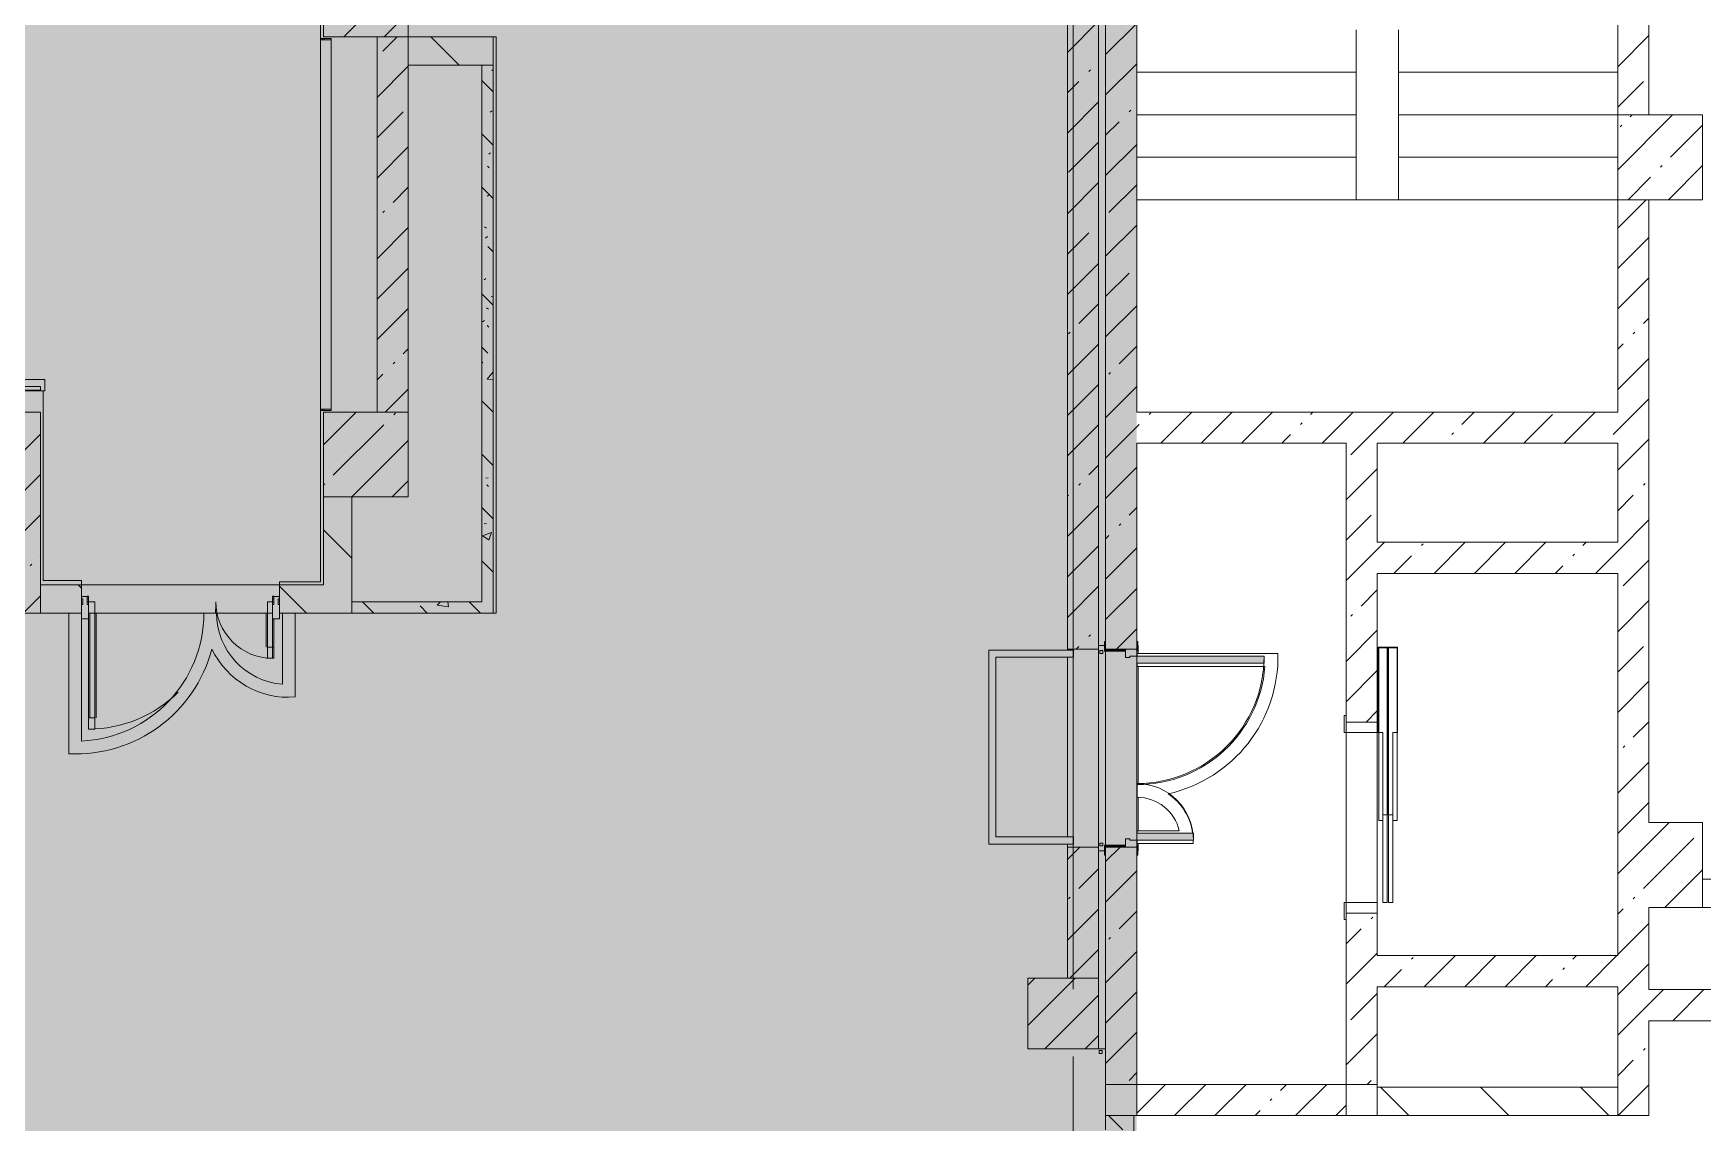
# Model space of a CAD drawing. Header units: millimetres. Extents: x -2911 to 191903, y -8553 to 29000.
# Drawn here: x 90880 to 102680, y 10180 to 17875 of the extents above; entities that cross this region are included whole.
import ezdxf

# ---------------------------------------------------------------- set-up
doc = ezdxf.new("R2010")
doc.units = ezdxf.units.MM
doc.linetypes.add('Осевая', pattern=[3175, 635, -476.25, 1587.5, -476.25])
doc.layers.add('A-DETL-GENF-3', color=7, linetype='Continuous', lineweight=9, true_color=0xc0c0c0, transparency=0.4)
for name, color, linetype, lineweight, true_color in [('A-DETL-GENF-4', 7, 'Continuous', 5, 0xe2e2e2), ('A-DETL-GENF-6', 7, 'Continuous', 5, 0xb7b7b7), ('A-DOOR-1', 7, 'Continuous', 5, 0xaaaaaa), ('A-DOOR-2', 7, 'Continuous', 5, 0xe2e2e2), ('A-DOOR-3', 7, 'Continuous', 5, 0xb7b7b7), ('A-DOOR-FRAM-1', 7, 'Continuous', 5, 0xe2e2e2), ('A-DOOR-FRAM-2', 7, 'Continuous', 5, 0xaaaaaa), ('A-DOOR-FRAM-3', 7, 'Continuous', 5, 0xb7b7b7), ('A-FLOR-2', 7, 'Continuous', 5, 0xb7b7b7), ('A-FLOR-3', 7, 'Continuous', 5, 0xaaaaaa), ('A-GLAZ-CWMG-2', 7, 'Continuous', 5, 0x737373), ('A-WALL-5', 7, 'Continuous', 9, 0x737373), ('A-WALL-6', 7, 'Continuous', 5, 0x737373), ('A-WALL-PATT-1', 7, 'Continuous', 5, 0x787878), ('I-WALL-4', 7, 'Continuous', 5, 0x737373), ('I-WALL-5', 7, 'Continuous', 5, 0x787878), ('S-COLS-1', 7, 'Continuous', 5, 0x737373)]:
    doc.layers.add(name, color=color, linetype=linetype, lineweight=lineweight, true_color=true_color)
for name, color, linetype, lineweight in [('A-WALL', 7, 'Continuous', 9), ('I-WALL-3', 7, 'Continuous', 5), ('S-COLS-2', 7, 'Continuous', 5), ('S-STRS-2', 7, 'Continuous', 5), ('Оси', 7, 'Continuous', 9), ('Оси-2', 7, 'Осевая', 9)]:
    doc.layers.add(name, color=color, linetype=linetype, lineweight=lineweight)
pattern_1 = [(135, (59919.87, 0), (-353.5534, -353.5534), [])]
pattern_2 = [(45, (59919.87, 0), (-285.123, 285.123), []), (45, (60205, 0), (-285.123, 285.123), [504.031, -100.806, 16.764, -84.042])]
pattern_3 = [(135, (59919.9, 0), (-377.171, -377.171), [533.4, -88.9, 17.78, -88.9]), (135, (59919.9, 376.94), (-377.171, -377.171), []), (50, (59919.9, 0), (637.6445, -55.7866), [66.675, -733.425]), (355, (59919.9, 0), (-123.349, 668.699), [53.34, -586.74]), (100.451, (59973, -4.65), (514.299, 612.908), [56.665, -623.315]), (46.184, (59919.9, 177.8), (948.776, -147.15), [100.012, -1100.137]), (96.636, (59998.9, 165.5), (830.91, 865.997), [84.998, -934.973]), (351.184, (59919.9, 177.8), (830.918, 865.988), [80.01, -880.11]), (21, (60008.8, 133.35), (530.6506, -357.928), [66.675, -733.425]), (326, (60008.8, 133.35), (216.308, 644.658), [53.34, -586.74]), (71.451, (60053, 103.5), (746.96, 286.724), [56.665, -623.315]), (37.5, (59919.87, 0), (10.8105, 295.9426), [16.764, -562.864, 16.764, -578.866, -588.962]), (37.5, (59919.87, 0), (10.8105, 295.9426), [-1175.258, 16.764, -572.198]), (7.5, (59919.87, 0), (233.8692, 350.6318), [16.764, -322.834, 16.764, -549.529, -224.472]), (7.5, (59919.87, 0), (233.8692, 350.6318), [-905.891, 16.764, -207.708]), (327.5, (59721.63, 0), (474.5678, -20.0513), [16.764, -205.486, 16.764, -676.656, -920.115]), (327.5, (59721.63, 0), (474.5678, -20.0513), [-915.67, 16.764, -903.351]), (317.5, (59632.73, 0), (518.452, 88.9934), [16.764, -272.161, 16.764, -443.738, -653.415]), (317.5, (59632.73, 0), (518.452, 88.9934), [-749.427, 16.764, -636.651])]

# ---------------------------------------------------------------- blocks, each defined once
blk = doc.blocks.new('BSC_Колонна _Прямоугольная - 600х600-V73-2_5_1_птичка')
at = {"layer": 'S-COLS-2'}
h = blk.add_hatch(dxfattribs=at)
h.set_pattern_fill('FP_106', color=256, style=0, pattern_type=2)
h.set_pattern_definition([(45, (-42460, -17000), (-285.123, 285.123), []), (45, (-42174.88, -17000), (-285.123, 285.123), [504.031, -100.806, 16.764, -84.042])])
h.paths.add_polyline_path([(-300, -300), (300, -300), (300, 300), (-300, 300)])
for p, q in [((300, 300), (-300, 300)), ((-300, 300), (-300, -300)), ((300, -300), (300, 300)), ((-300, -300), (300, -300))]:
    blk.add_line(p, q, dxfattribs=at)
blk = doc.blocks.new('BSC_Колонна _Прямоугольная - 600х600-V89-2_5_1_птичка')
at = {"layer": 'S-COLS-2'}
h = blk.add_hatch(dxfattribs=at)
h.set_pattern_fill('FP_119', color=256, style=0, pattern_type=2)
h.set_pattern_definition([(45, (-33310, -18150), (-285.123, 285.123), []), (45, (-33024.88, -18150), (-285.123, 285.123), [504.031, -100.806, 16.764, -84.042])])
h.paths.add_polyline_path([(-300, -300), (300, -300), (300, 300), (-300, 300), (-300, 12)])
at = {"layer": 'S-COLS-1'}
for p, q in [((300, 300), (-300, 300)), ((-300, 300), (-300, -300)), ((300, -300), (300, 300)), ((-300, -300), (300, -300))]:
    blk.add_line(p, q, dxfattribs=at)
blk = doc.blocks.new('BSC_Колонна _Прямоугольная - 600х600-V99-2_5_1_птичка')
at = {"layer": 'S-COLS-2'}
h = blk.add_hatch(dxfattribs=at)
h.set_pattern_fill('FP_123', color=256, style=0, pattern_type=2)
h.set_pattern_definition([(45, (-33310, -14900), (-285.123, 285.123), []), (45, (-33024.88, -14900), (-285.123, 285.123), [504.031, -100.806, 16.764, -84.042])])
h.paths.add_polyline_path([(-300, -300), (300, -300), (300, 300), (-300, 300), (-300, -208)])
at = {"layer": 'S-COLS-1'}
for p, q in [((300, 300), (-300, 300)), ((-300, 300), (-300, -300)), ((300, -300), (300, 300)), ((-300, -300), (300, -300))]:
    blk.add_line(p, q, dxfattribs=at)
blk = doc.blocks.new('110_Дверь_СКБ_2Ст - Д-2 1450x2100h_Лестничная клетка EIS60-31576737-2_5_1_птичка')
at = {"layer": 'A-DOOR-2'}
for points in [[(-588, 110), (-588, 1010), (-638, 1010), (-638, 110)], [(662, 510), (612, 510), (612, 110), (662, 110)], [(712, 30), (698, 30), (698, -110), (712, -110)]]:
    blk.add_hatch(color=256, dxfattribs=at).paths.add_polyline_path(points)
h = blk.add_hatch(color=256, dxfattribs=at)
h.paths.add_polyline_path([(712, 110), (662, 110), (662, 60), (652, 60), (652, 30), (712, 30), (712, 90)])
h.paths.add_polyline_path([(-628, 30), (-628, 60), (-638, 60), (-638, 110), (-688, 110), (-688, 30)])
at = {"layer": 'A-DOOR-FRAM-1'}
for points in [[(-672, 110), (-672, 118), (-742, 118), (-742, 110), (-697, 110)], [(-672, 30), (-688, 30), (-688, -110), (-672, -110)], [(768, 110), (768, 118), (698, 118), (698, 110)], [(-672, -110), (-742, -110), (-742, -118), (-672, -118)], [(768, -118), (768, -110), (698, -110), (698, -118)]]:
    blk.add_hatch(color=256, dxfattribs=at).paths.add_polyline_path(points)
at = {"layer": 'A-DOOR-1'}
for p, q in [((-638, 1010), (-638, 110)), ((-588, 1010), (-638, 1010)), ((-588, 110), (-588, 1010)), ((662, 510), (612, 510)), ((612, 510), (612, 110)), ((662, 110), (662, 510))]:
    blk.add_line(p, q, dxfattribs=at)
for centre, radius, start, end in [((-638, 110), 900, 0, 90), ((662, 110), 400, 90, 180)]:
    blk.add_arc(centre, radius, start, end, dxfattribs=at)
at = {"layer": 'A-DOOR-3'}
for p, q in [((-638, 110), (-588, 110)), ((612, 110), (662, 110))]:
    blk.add_line(p, q, dxfattribs=at)
at = {"layer": 'A-DOOR-FRAM-2'}
for p, q in [((-672, 118), (-742, 118)), ((-742, 118), (-742, 110)), ((-672, 110), (-672, 118)), ((768, 118), (698, 118)), ((698, 118), (698, 110)), ((768, 110), (768, 118))]:
    blk.add_line(p, q, dxfattribs=at)
at = {"layer": 'A-DOOR-FRAM-3'}
for p, q in [((-742, 110), (-672, 110)), ((-638, 110), (-688, 110)), ((-688, 110), (-688, 30)), ((-688, 30), (-628, 30)), ((-672, 30), (-688, 30)), ((-688, 30), (-688, -110)), ((-672, -110), (-672, 30)), ((-638, 60), (-638, 110)), ((-628, 60), (-638, 60)), ((-628, 30), (-628, 60)), ((662, 60), (652, 60)), ((652, 60), (652, 30)), ((652, 30), (712, 30)), ((662, 110), (662, 60)), ((712, 110), (662, 110)), ((698, 110), (768, 110)), ((712, 30), (698, 30)), ((698, 30), (698, -110)), ((712, 30), (712, 110)), ((712, -110), (712, 30)), ((-672, -110), (-742, -110)), ((-742, -110), (-742, -118)), ((-742, -118), (-672, -118)), ((-688, -110), (-672, -110)), ((-672, -118), (-672, -110)), ((698, -110), (712, -110)), ((768, -110), (698, -110)), ((698, -110), (698, -118)), ((698, -118), (768, -118)), ((768, -118), (768, -110))]:
    blk.add_line(p, q, dxfattribs=at)
blk = doc.blocks.new('BSC_Колонна _Прямоугольная - 500х500-V161-2_5_1_птичка')
at = {"layer": 'S-COLS-2'}
h = blk.add_hatch(dxfattribs=at)
h.set_pattern_fill('FP_181', color=256, style=0, pattern_type=2)
h.set_pattern_definition([(45, (-38240, -10950), (-285.123, 285.123), []), (45, (-37954.88, -10950), (-285.123, 285.123), [504.031, -100.806, 16.764, -84.042])])
h.paths.add_polyline_path([(-250, -250), (250, -250), (250, 250), (-250, 250)])
at = {"layer": 'S-COLS-1'}
for p, q in [((250, 250), (-250, 250)), ((-250, 250), (-250, -250)), ((250, -250), (250, 250)), ((-250, -250), (250, -250))]:
    blk.add_line(p, q, dxfattribs=at)
blk = doc.blocks.new('DOR_Дверь лифта - 1350х2050h-19118285-2_5_1_птичка')
at = {"layer": 'A-DOOR-1'}
for p, q in [((-600, 125), (-720, 125)), ((-720, 125), (-720, 110)), ((-600, 110), (-600, 125)), ((720, 125), (600, 125)), ((600, 125), (600, 110)), ((720, 110), (720, 125)), ((-720, 110), (-600, 110)), ((-675, 110), (-675, -110)), ((-600, 110), (-675, 110)), ((600, 110), (-600, 110)), ((-600, 110), (-600, -110)), ((600, -110), (600, 110)), ((675, 110), (600, 110)), ((600, 110), (720, 110)), ((675, -110), (675, 110)), ((-675, -110), (-600, -110)), ((-600, -110), (600, -110)), ((600, -110), (675, -110)), ((-600, -150), (-600, -180)), ((20, -150), (-600, -150)), ((-600, -180), (20, -180)), ((-600, -190), (-600, -220)), ((20, -190), (-600, -190)), ((-600, -220), (20, -220)), ((-20, -120), (-20, -150)), ((600, -120), (-20, -120)), ((-20, -150), (600, -150)), ((-20, -220), (-20, -250)), ((600, -220), (-20, -220)), ((20, -180), (20, -150)), ((20, -220), (20, -190)), ((600, -150), (600, -120)), ((600, -250), (600, -220)), ((-20, -250), (600, -250))]:
    blk.add_line(p, q, dxfattribs=at)
at = {"layer": 'A-DOOR-FRAM-2'}
for p, q in [((600, -117), (600, -120)), ((1203, -117), (600, -117)), ((1203, -183), (1203, -117)), ((1200, -180), (20, -180)), ((20, -180), (20, -183)), ((20, -183), (1203, -183)), ((1203, -187), (20, -187)), ((20, -187), (20, -190)), ((20, -190), (1200, -190)), ((600, -120), (1200, -120)), ((1200, -120), (1200, -180)), ((1200, -190), (1200, -250)), ((1203, -253), (1203, -187)), ((600, -250), (600, -253)), ((1200, -250), (600, -250)), ((600, -253), (1203, -253))]:
    blk.add_line(p, q, dxfattribs=at)
blk = doc.blocks.new('Прямоугольный импост - Импост структурный с накладкой - 160мм Темный-32479175-2_5_1_птичка')
at = {"layer": 'A-GLAZ-CWMG-2'}
for p, q in [((-50, 40), (-50, 140)), ((-50, 140), (0, 140)), ((0, 140), (0, 40)), ((-40, 40), (-50, 40)), ((-50, -17), (-50, 0)), ((-50, 0), (-40, 0)), ((-40, 0), (-40, 40)), ((-10, 40), (-10, 0)), ((0, 40), (-10, 40)), ((-10, 0), (0, 0)), ((0, 0), (0, -17)), ((0, -17), (-50, -17))]:
    blk.add_line(p, q, dxfattribs=at)
blk = doc.blocks.new('Дверь_Витражная_остекление_ - Д-39_л_ Актовый-32481803-2_5_1_птичка')
at = {"layer": 'A-DETL-GENF-4'}
for points in [[(605, 920), (605, 20), (650, 20), (650, 920)], [(-660, 420), (-660, 140), (-650, 140), (-650, 40), (-660, 40), (-660, 20), (-615, 20), (-615, 420)]]:
    blk.add_hatch(color=256, dxfattribs=at).paths.add_polyline_path(points)
at = {"layer": 'A-DETL-GENF-6'}
for p, q in [((596, 840), (596, 100)), ((650, 920), (605, 920)), ((605, 920), (605, 20)), ((650, 920), (605, 920)), ((605, 920), (605, 20)), ((650, 840), (605, 840)), ((640, 840), (640, 100)), ((650, 920), (650, 140)), ((650, 140), (650, 920)), ((-660, 420), (-615, 420)), ((-660, 420), (-660, 140)), ((-615, 420), (-660, 420)), ((-660, 420), (-660, 140)), ((-615, 420), (-615, 20)), ((-615, 20), (-615, 420)), ((-660, 340), (-615, 340)), ((-650, 340), (-650, 140)), ((-606, 340), (-606, 100)), ((-650, 100), (-615, 100)), ((-615, 20), (-650, 20)), ((-650, 20), (-615, 20)), ((650, 100), (605, 100)), ((605, 20), (650, 20)), ((605, 20), (650, 20)), ((650, 40), (650, 20)), ((650, 20), (650, 40))]:
    blk.add_line(p, q, dxfattribs=at)
at = {"layer": 'A-DOOR-3'}
for p, q in [((650, 920), (650, 140)), ((-650, 420), (-650, 140)), ((-650, 20), (-660, 20)), ((-660, 20), (-660, -20)), ((-650, 40), (-650, 20)), ((-650, -20), (-650, 20)), ((650, 40), (650, 20)), ((660, 20), (650, 20)), ((650, 20), (650, -20)), ((660, -20), (660, 20)), ((-660, -20), (-650, -20)), ((650, -20), (660, -20))]:
    blk.add_line(p, q, dxfattribs=at)
for centre, radius, start, end in [((650, 20), 900, 90, 134.8292), ((-650, 20), 400, 360, 90), ((650, 20), 900, 174.8223, 180)]:
    blk.add_arc(centre, radius, start, end, dxfattribs=at)
blk = doc.blocks.new('Прямоугольный импост - Импост структурный с накладкой - 160мм Темный-32479277-2_5_1_птичка')
at = {"layer": 'A-GLAZ-CWMG-2'}
for p, q in [((0, 140), (-50, 140)), ((-50, 140), (-50, 40)), ((0, 40), (0, 140)), ((-50, 40), (-40, 40)), ((-40, 0), (-50, 0)), ((-50, 0), (-50, -17)), ((-40, 40), (-40, 0)), ((-10, 0), (-10, 40)), ((-10, 40), (0, 40)), ((0, 0), (-10, 0)), ((0, -17), (0, 0)), ((-50, -17), (0, -17))]:
    blk.add_line(p, q, dxfattribs=at)
blk = doc.blocks.new('Стены наклон_ амфитеатр - Стены наклон_ амфитеатр-32992696-2_5_1_птичка')
at = {"layer": 'A-WALL-PATT-1'}
h = blk.add_hatch(dxfattribs=at)
h.set_pattern_fill('FP_194', color=256, style=0, pattern_type=2)
h.set_pattern_definition([(0, (26444.5, 15393.4), (0, 246.1), []), (90, (26444.5, 15393.4), (-1300, 8e-14), [])])
h.paths.add_polyline_path([(31010, 15354), (31010, 15381), (21879, 15381), (21879, 15354), (30993, 15354)])
at = {"layer": 'A-WALL-6'}
for p, q in [((31041, 15431), (21879, 15431)), ((21879, 15431), (21879, 15381)), ((21879, 15381), (31010, 15381)), ((21879, 15354), (21879, 15381)), ((21879, 15350), (21879, 15354)), ((31010, 15354), (21879, 15354)), ((31010, 15350), (21879, 15350)), ((31010, 15381), (31010, 15350)), ((31010, 15350), (31041, 15350)), ((31041, 15350), (31041, 15431))]:
    blk.add_line(p, q, dxfattribs=at)

msp = doc.modelspace()

# ---------------------------------------------------------------- hatches: boundary and pattern name
at = {"layer": 'A-DETL-GENF-3'}
msp.add_hatch(color=256, dxfattribs=at).paths.add_polyline_path([(93094.9, -280), (98679.9, -280), (98679.9, 23777.7), (93779.9, 23777.7), (93779.9, 27350), (63771.9, 27350), (63771.9, 15358), (59651.9, 15358), (59651.9, -280), (92167.4, -280)])
at = {"layer": 'I-WALL-3'}
h = msp.add_hatch(dxfattribs=at)
h.set_pattern_fill('FP_84', color=256, style=0, pattern_type=2)
h.set_pattern_definition(pattern_2)
h.paths.add_polyline_path([(98189.9, 11200), (98409.9, 11200), (98409.9, 12125), (98189.9, 12125), (98189.9, 11221)])
h.paths.add_polyline_path([(98409.9, 13525), (98409.9, 21575), (98189.9, 21575), (98189.9, 13525)])
h.paths.add_polyline_path([(98409.9, 22975), (98409.9, 23400), (98189.9, 23400), (98189.9, 22975)])
h = msp.add_hatch(dxfattribs=at)
h.set_pattern_fill('FP_84', color=256, style=0, pattern_type=2)
h.set_pattern_definition(pattern_2)
h.paths.add_polyline_path([(98660, 10450), (98679.9, 10450), (98679.9, 12125), (98459.9, 12125), (98459.9, 10450)])
h.paths.add_polyline_path([(98459.9, 13525), (98679.9, 13525), (98679.9, 21575), (98459.9, 21575), (98459.9, 13534.8)])
h.paths.add_polyline_path([(98679.9, 22975), (98679.9, 23420.3), (98459.9, 23420.3), (98459.9, 22975), (98660, 22975)])
h = msp.add_hatch(dxfattribs=at)
h.set_pattern_fill('FP_84', color=256, style=0, pattern_type=2)
h.set_pattern_definition(pattern_2)
h.paths.add_polyline_path([(102299.9, 17300), (102299.9, 22700), (102079.9, 22700), (102079.9, 17300)])
h = msp.add_hatch(dxfattribs=at)
h.set_pattern_fill('FP_84', color=256, style=0, pattern_type=2)
h.set_pattern_definition(pattern_2)
h.paths.add_polyline_path([(93511.7, 15200), (93529.9, 15200), (93529.9, 17850), (93309.9, 17850), (93309.9, 15200)])
h = msp.add_hatch(dxfattribs=at)
h.set_pattern_fill('FP_87', color=256, style=0, pattern_type=2)
h.set_pattern_definition(pattern_1)
h.paths.add_polyline_path([(94049.9, 17650), (94129.9, 17650), (94129.9, 17850), (93529.9, 17850), (93529.9, 17650), (94022.4, 17650)])
h = msp.add_hatch(dxfattribs=at)
h.set_pattern_fill('FP_84', color=256, style=0, pattern_type=2)
h.set_pattern_definition(pattern_2)
h.paths.add_polyline_path([(102299.9, 15200), (102299.9, 16700), (102079.9, 16700), (102079.9, 15200)])
h = msp.add_hatch(dxfattribs=at)
h.set_pattern_fill('FP_84', color=256, style=0, pattern_type=2)
h.set_pattern_definition(pattern_2)
h.paths.add_polyline_path([(90709.9, 13780), (90929.9, 13780), (90929.9, 15200), (90709.9, 15200), (90709.9, 14000)])
h = msp.add_hatch(dxfattribs=at)
h.set_pattern_fill('FP_84', color=256, style=0, pattern_type=2)
h.set_pattern_definition(pattern_2)
h.paths.add_polyline_path([(100379.9, 14980), (102299.9, 14980), (102299.9, 15200), (98679.9, 15200), (98679.9, 14980), (100159.9, 14980)])
h = msp.add_hatch(dxfattribs=at)
h.set_pattern_fill('FP_84', color=256, style=0, pattern_type=2)
h.set_pattern_definition(pattern_2)
h.paths.add_polyline_path([(100379.9, 14280), (100379.9, 14980), (100159.9, 14980), (100159.9, 14280)])
h = msp.add_hatch(dxfattribs=at)
h.set_pattern_fill('FP_84', color=256, style=0, pattern_type=2)
h.set_pattern_definition(pattern_2)
h.paths.add_polyline_path([(102299.9, 10230), (102299.9, 11700), (102079.9, 11700), (102079.9, 10230)])
h.paths.add_polyline_path([(102299.9, 12300), (102299.9, 14980), (102079.9, 14980), (102079.9, 12300)])
h = msp.add_hatch(dxfattribs=at)
h.set_pattern_fill('FP_87', color=256, style=0, pattern_type=2)
h.set_pattern_definition(pattern_1)
h.paths.add_polyline_path([(93094.9, 13780), (93129.9, 13780), (93129.9, 14600), (92929.9, 14600), (92929.9, 13780)])
h = msp.add_hatch(dxfattribs=at)
h.set_pattern_fill('FP_84', color=256, style=0, pattern_type=2)
h.set_pattern_definition(pattern_2)
h.paths.add_polyline_path([(100159.9, 10450), (100379.9, 10450), (100379.9, 11660), (100159.9, 11660), (100159.9, 11221)])
h.paths.add_polyline_path([(100379.9, 13010), (100379.9, 14280), (100159.9, 14280), (100159.9, 13010)])
h = msp.add_hatch(dxfattribs=at)
h.set_pattern_fill('FP_84', color=256, style=0, pattern_type=2)
h.set_pattern_definition(pattern_2)
h.paths.add_polyline_path([(102079.9, 14060), (102079.9, 14280), (100379.9, 14280), (100379.9, 14060), (101442.6, 14060)])
h = msp.add_hatch(dxfattribs=at)
h.set_pattern_fill('FP_87', color=256, style=0, pattern_type=2)
h.set_pattern_definition(pattern_1)
h.paths.add_polyline_path([(92929.9, 13780), (92929.9, 13980), (92619.9, 13980), (92619.9, 13780)])
h.paths.add_polyline_path([(91219.9, 13780), (91219.9, 13980), (90929.9, 13980), (90929.9, 13780)])
h = msp.add_hatch(dxfattribs=at)
h.set_pattern_fill('FP_87', color=256, style=0, pattern_type=2)
h.set_pattern_definition(pattern_1)
h.paths.add_polyline_path([(110717.8, 11700), (111629.9, 11700), (111629.9, 11900), (108679.9, 11900), (108679.9, 11700), (109790.3, 11700)])
h.paths.add_polyline_path([(102679.9, 11700), (105155.6, 11700), (105152.7, 11900), (102679.9, 11900)])
h.paths.add_polyline_path([(106605.6, 11700), (108079.9, 11700), (108079.9, 11900), (106605.6, 11900), (106605.6, 11799.5)])
h = msp.add_hatch(dxfattribs=at)
h.set_pattern_fill('FP_84', color=256, style=0, pattern_type=2)
h.set_pattern_definition(pattern_2)
h.paths.add_polyline_path([(102079.9, 11140), (102079.9, 11360), (100379.9, 11360), (100379.9, 11140), (101442.6, 11140)])
h = msp.add_hatch(dxfattribs=at)
h.set_pattern_fill('FP_84', color=256, style=0, pattern_type=2)
h.set_pattern_definition(pattern_2)
h.paths.add_polyline_path([(102299.9, 10900), (104680.6, 10900), (104680.6, 11120), (102299.9, 11120)])
h = msp.add_hatch(dxfattribs=at)
h.set_pattern_fill('FP_84', color=256, style=0, pattern_type=2)
h.set_pattern_definition(pattern_2)
h.paths.add_polyline_path([(100159.9, 10230), (100159.9, 10450), (98679.9, 10450), (98679.9, 10230), (99587.5, 10230)])
h = msp.add_hatch(dxfattribs=at)
h.set_pattern_fill('FP_87', color=256, style=0, pattern_type=2)
h.set_pattern_definition(pattern_1)
h.paths.add_polyline_path([(102079.9, 10230), (102079.9, 10430), (100379.9, 10430), (100379.9, 10230), (101442.6, 10230)])
h = msp.add_hatch(dxfattribs=at)
h.set_pattern_fill('FP_87', color=256, style=0, pattern_type=2)
h.set_pattern_definition(pattern_1)
h.paths.add_polyline_path([(98659.9, 7900), (98659.9, 8000), (98459.9, 8000), (98459.9, 7900)])
h.paths.add_polyline_path([(98659.9, 10130), (98659.9, 10230), (98459.9, 10230), (98459.9, 10130)])
at = {"layer": 'I-WALL-5'}
h = msp.add_hatch(dxfattribs=at)
h.set_pattern_fill('FP_97', color=256, style=0, pattern_type=2)
h.set_pattern_definition(pattern_3)
h.paths.add_polyline_path([(94129.9, 13780), (94129.9, 17650), (94049.9, 17650), (94049.9, 13780)])
h = msp.add_hatch(dxfattribs=at)
h.set_pattern_fill('FP_97', color=256, style=0, pattern_type=2)
h.set_pattern_definition(pattern_3)
h.paths.add_polyline_path([(93129.9, 13780), (94049.9, 13780), (94049.9, 13860), (93129.9, 13860)])
at = {"layer": 'S-COLS-2'}
h = msp.add_hatch(dxfattribs=at)
h.set_pattern_fill('FP_84', color=256, style=0, pattern_type=2)
h.set_pattern_definition(pattern_2)
h.paths.add_polyline_path([(102079.9, 11700), (102679.9, 11700), (102679.9, 12300), (102079.9, 12300)])

# ---------------------------------------------------------------- linework, layer by layer
at = {"layer": 'A-FLOR-2'}
for p, q in [((92909.9, 17840), (92909.9, 18470)), ((94129.9, 17850), (94150.9, 17850)), ((94150.9, 17850), (94150.9, 13780)), ((90949.9, 15350), (90949.9, 14011)), ((92909.9, 14000), (92909.9, 15210)), ((90949.9, 14011), (91219.9, 14011)), ((91219.9, 14011), (91219.9, 13980)), ((92619.9, 13980), (92619.9, 14000)), ((92619.9, 14000), (92909.9, 14000)), ((91130.1, 13780), (91130.1, 12786.3)), ((91220.1, 12875.9), (91220.1, 13740)), ((92569.9, 13780), (92085.1, 13780)), ((92640.1, 13780), (92640.1, 13276.6)), ((92730.1, 13187.1), (92730.1, 13780)), ((94150.9, 13780), (94129.9, 13780)), ((98233, 13518), (97633, 13518)), ((97633, 13518), (97633, 12148.2)), ((97683, 12198.2), (97683, 13468)), ((97683, 13468), (98233, 13468)), ((98233, 13468), (98233, 13518)), ((98451.9, 13550), (98409.9, 13550)), ((98233, 12198.2), (97683, 12198.2)), ((98233, 12148.2), (98233, 12198.2)), ((97633, 12148.2), (98233, 12148.2)), ((98409.9, 12100), (98451.9, 12100)), ((98459.9, 10700), (98409.9, 10700)), ((98459.9, 10230), (98459.9, 10450)), ((98679.9, 10230), (98660, 10230))]:
    msp.add_line(p, q, dxfattribs=at)
for centre, radius, start, end in [((91180.1, 13780), 905, 272.53324, 0), ((92680.1, 13780), 505, 180, 265.45696), ((91180.1, 13780), 995, 267.1196, 345.20242), ((92680.1, 13780), 595, 205.28402, 274.82046)]:
    msp.add_arc(centre, radius, start, end, dxfattribs=at)
at = {"layer": 'A-FLOR-3'}
for p, q in [((99678.1, 13493.1), (98683.3, 13493.1)), ((98683.3, 13493.1), (98683.3, 13475)), ((98689.9, 13492.5), (98689.9, 13550)), ((98683.3, 13425), (98683.3, 13403.1)), ((98683.3, 13403.1), (99585.6, 13403.1)), ((98689.9, 12568.5), (98689.9, 13403.1)), ((98683.3, 12568.1), (98683.3, 12478.1)), ((98689.9, 12242), (98689.9, 12477.5)), ((98980.4, 12242), (98683.3, 12242)), ((98683.3, 12242), (98683.3, 12225)), ((98683.3, 12175), (98683.3, 12152)), ((98683.3, 12152), (99077.7, 12152)), ((98689.9, 12100), (98689.9, 12152)), ((100379.9, 10230), (100159.9, 10230))]:
    msp.add_line(p, q, dxfattribs=at)
for centre, radius, start, end in [((98683.3, 13473.1), 995, 282.67054, 1.1511), ((98683.3, 13473.1), 905, 270, 355.56313), ((98683.3, 12173.1), 305, 13.0427, 90), ((98683.3, 12173.1), 395, 7.55422, 56.45952), ((98683.3, 12173.1), 395, 356.92799, 0.27403)]:
    msp.add_arc(centre, radius, start, end, dxfattribs=at)
at = {"layer": 'A-WALL'}
msp.add_line((102079.9, 10230), (102079.9, 10430), dxfattribs=at)
at = {"layer": 'A-WALL-5'}
for p, q in [((92922.4, 17840), (92922.4, 17830)), ((92934.9, 17840), (92934.9, 17830)), ((93529.9, 17650), (93529.9, 17850)), ((94129.9, 17650), (94049.9, 17650)), ((92922.4, 15220), (92922.4, 15210)), ((92934.9, 15220), (92934.9, 15210)), ((90929.9, 13780), (90929.9, 13980))]:
    msp.add_line(p, q, dxfattribs=at)
at = {"layer": 'A-WALL-6'}
for p, q in [((98439.9, 13515), (98419.9, 13515)), ((98419.9, 13515), (98419.9, 13495)), ((98419.9, 13495), (98439.9, 13495)), ((98439.9, 13495), (98439.9, 13515)), ((98419.9, 12155), (98419.9, 12135)), ((98439.9, 12155), (98419.9, 12155)), ((98439.9, 12135), (98439.9, 12155)), ((98419.9, 12135), (98439.9, 12135)), ((98414.4, 10689), (98414.4, 10669)), ((98434.4, 10689), (98414.4, 10689)), ((98414.4, 10669), (98434.4, 10669)), ((98434.4, 10669), (98434.4, 10689))]:
    msp.add_line(p, q, dxfattribs=at)
at = {"layer": 'I-WALL-3'}
for p, q in [((102079.9, 22700), (102079.9, 17300)), ((102299.9, 17300), (102299.9, 22700)), ((102079.9, 16700), (102079.9, 15200)), ((102299.9, 12300), (102299.9, 16700)), ((102079.9, 15200), (98679.9, 15200)), ((98679.9, 14980), (100159.9, 14980)), ((100159.9, 14980), (100159.9, 13010)), ((100379.9, 14980), (102079.9, 14980)), ((100379.9, 14280), (100379.9, 14980)), ((102079.9, 14980), (102079.9, 14280)), ((102079.9, 14280), (100379.9, 14280)), ((100379.9, 13010), (100379.9, 14060)), ((100379.9, 14060), (102079.9, 14060)), ((102079.9, 14060), (102079.9, 12300)), ((100159.9, 13010), (100379.9, 13010)), ((105125.6, 11900), (102679.9, 11900)), ((102679.9, 11900), (102679.9, 11700)), ((102079.9, 11700), (102079.9, 11360)), ((102299.9, 11120), (102299.9, 11700)), ((102679.9, 11700), (104480.6, 11700)), ((100159.9, 11660), (100159.9, 10230)), ((100379.9, 11660), (100159.9, 11660)), ((100379.9, 11360), (100379.9, 11660)), ((102079.9, 11360), (100379.9, 11360)), ((100379.9, 10230), (100379.9, 11140)), ((100379.9, 11140), (102079.9, 11140)), ((102079.9, 11140), (102079.9, 10430)), ((104480.6, 11120), (102299.9, 11120)), ((102299.9, 10900), (104680.6, 10900)), ((102299.9, 10230), (102299.9, 10900)), ((100379.9, 10450), (98679.9, 10450)), ((102079.9, 10430), (100379.9, 10430)), ((98679.9, 10230), (100159.9, 10230)), ((100159.9, 10230), (102299.9, 10230))]:
    msp.add_line(p, q, dxfattribs=at)
at = {"layer": 'I-WALL-4'}
for p, q in [((98189.9, 21584.5), (98189.9, 13518)), ((98409.9, 11200), (98409.9, 21584.5)), ((98459.9, 21520), (98459.9, 13580)), ((98679.9, 15200), (98679.9, 21520)), ((92984.9, 17840), (92909.9, 17840)), ((92909.9, 15210), (92909.9, 17840)), ((92909.9, 17830), (92984.9, 17830)), ((92984.9, 17840), (92984.9, 15210)), ((93309.9, 17850), (93309.9, 15200)), ((94129.9, 17850), (93529.9, 17850)), ((94129.9, 13780), (94129.9, 17850)), ((93529.9, 15200), (93529.9, 17650)), ((93529.9, 17650), (94049.9, 17650)), ((94049.9, 17650), (94049.9, 13860)), ((90929.9, 15200), (90529.9, 15200)), ((90929.9, 13980), (90929.9, 15200)), ((92909.9, 15220), (92984.9, 15220)), ((92909.9, 15210), (92984.9, 15210)), ((98679.9, 13580), (98679.9, 14980)), ((92929.9, 14600), (92929.9, 13980)), ((93129.9, 14600), (93129.9, 13780)), ((90929.9, 13980), (92929.9, 13980)), ((91219.9, 13780), (91219.9, 13980)), ((92619.9, 13980), (92619.9, 13780)), ((94049.9, 13860), (93129.9, 13860)), ((80129.9, 13780), (91219.9, 13780)), ((92085.1, 13780), (91269.9, 13780)), ((92619.9, 13780), (94129.9, 13780)), ((98189.9, 13525), (98409.9, 13525)), ((98189.9, 12198.2), (98189.9, 13468)), ((98459.9, 12140), (98459.9, 13510)), ((98679.9, 13425), (98679.9, 12225)), ((98189.9, 12148.2), (98189.9, 11200)), ((98409.9, 12125), (98189.9, 12125)), ((98459.9, 12070), (98459.9, 10450)), ((98679.9, 12070), (98679.9, 10230)), ((98459.9, 10450), (98679.9, 10450)), ((98659.9, 10230), (98459.9, 10230)), ((98459.9, 10230), (98459.9, 10130)), ((98659.9, 10230), (98659.9, 7900))]:
    msp.add_line(p, q, dxfattribs=at)
at = {"layer": 'S-COLS-2'}
for p, q in [((102079.9, 12300), (102079.9, 11700)), ((102679.9, 12300), (102299.9, 12300)), ((102679.9, 11700), (102679.9, 12300)), ((102299.9, 11700), (102679.9, 11700))]:
    msp.add_line(p, q, dxfattribs=at)
at = {"layer": 'S-STRS-2'}
for p, q in [((100229.9, 17900), (100229.9, 17600)), ((100529.9, 17600), (100529.9, 17900)), ((100229.9, 17600), (98679.9, 17600)), ((100229.9, 17600), (98679.9, 17600)), ((100229.9, 17600), (100229.9, 17300)), ((100529.9, 17300), (100529.9, 17600)), ((100529.9, 17600), (102079.9, 17600)), ((100529.9, 17600), (102079.9, 17600)), ((100229.9, 17300), (98679.9, 17300)), ((100229.9, 17300), (98679.9, 17300)), ((100229.9, 17300), (100229.9, 17000)), ((100529.9, 17000), (100529.9, 17300)), ((100529.9, 17300), (102079.9, 17300)), ((100529.9, 17300), (102079.9, 17300)), ((100229.9, 17000), (98679.9, 17000)), ((100229.9, 17000), (98679.9, 17000)), ((100229.9, 17000), (100229.9, 16700)), ((100529.9, 16700), (100529.9, 17000)), ((100529.9, 17000), (102079.9, 17000)), ((100529.9, 17000), (102079.9, 17000)), ((100229.9, 16700), (98679.9, 16700)), ((100229.9, 16700), (98679.9, 16700)), ((100529.9, 16700), (100229.9, 16700)), ((100529.9, 16700), (102079.9, 16700)), ((100529.9, 16700), (102079.9, 16700))]:
    msp.add_line(p, q, dxfattribs=at)
at = {"layer": 'Оси'}
msp.add_line((98229.9, 11277.7), (98229.9, 23777.7), dxfattribs=at)
at = {"layer": 'Оси-2'}
msp.add_line((98229.9, 7947.2), (98229.9, 11277.7), dxfattribs=at)

# ---------------------------------------------------------------- block references
at = {"layer": 'A-DOOR-1', "rotation": 90}
msp.add_blockref('DOR_Дверь лифта - 1350х2050h-19118285-2_5_1_птичка', (100269.9, 12335), dxfattribs=at)
at = {"layer": 'A-DOOR-3'}
for name, p, rotation in [('Дверь_Витражная_остекление_ - Д-39_л_ Актовый-32481803-2_5_1_птичка', (91919.9, 13880), 180), ('110_Дверь_СКБ_2Ст - Д-2 1450x2100h_Лестничная клетка EIS60-31576737-2_5_1_птичка', (98569.9, 12837.5), 269.9999999999999)]:
    msp.add_blockref(name, p, dxfattribs=dict(at, rotation=rotation))
at = {"layer": 'A-GLAZ-CWMG-2', "rotation": 180}
msp.add_blockref('Прямоугольный импост - Импост структурный с накладкой - 160мм Темный-32479277-2_5_1_птичка', (91219.9, 13880), dxfattribs=at)
at = {"layer": 'A-GLAZ-CWMG-2', "extrusion": (0, 0, -1), "rotation": 180}
msp.add_blockref('Прямоугольный импост - Импост структурный с накладкой - 160мм Темный-32479175-2_5_1_птичка', (-92619.9, 13880), dxfattribs=at)
at = {"layer": 'A-WALL-6'}
msp.add_blockref('Стены наклон_ амфитеатр - Стены наклон_ амфитеатр-32992696-2_5_1_птичка', (59919.9, 0), dxfattribs=at)
at = {"layer": 'S-COLS-1'}
for name, p in [('BSC_Колонна _Прямоугольная - 600х600-V89-2_5_1_птичка', (93229.9, 18150)), ('BSC_Колонна _Прямоугольная - 600х600-V99-2_5_1_птичка', (93229.9, 14900)), ('BSC_Колонна _Прямоугольная - 500х500-V161-2_5_1_птичка', (98159.9, 10950))]:
    msp.add_blockref(name, p, dxfattribs=at)
at = {"layer": 'S-COLS-2'}
msp.add_blockref('BSC_Колонна _Прямоугольная - 600х600-V73-2_5_1_птичка', (102379.9, 17000), dxfattribs=at)

doc.saveas('drawing.dxf')
